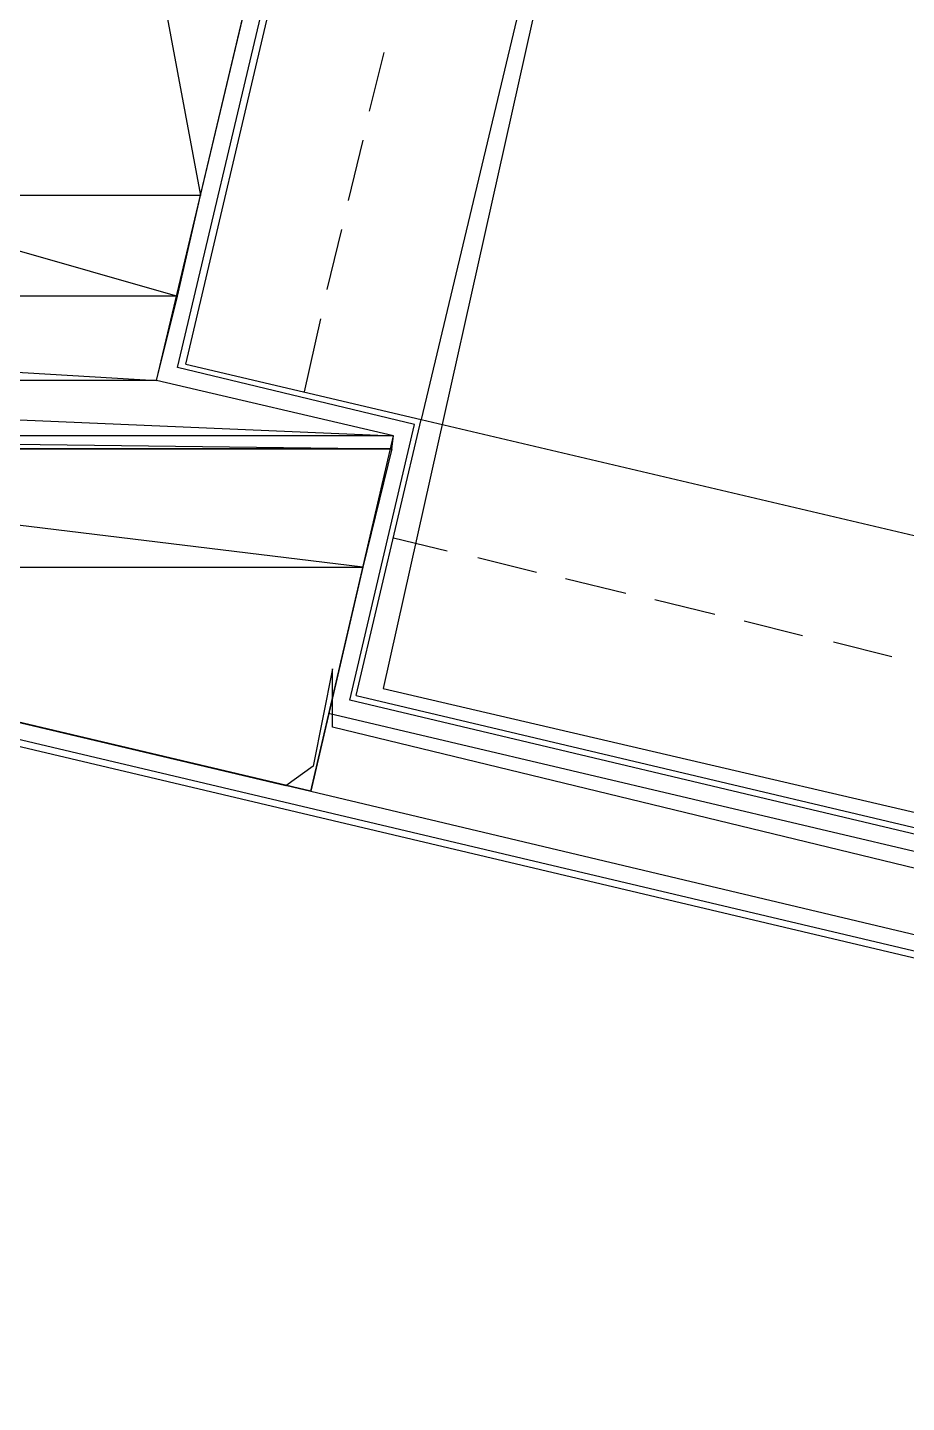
# Model space of a CAD drawing. Header units: feet. Extents: x -84 to 198, y -22 to 181.
# Drawn here: x 95.45 to 102.67, y 38.01 to 49.3 of the extents above; entities that cross this region are included whole.
import ezdxf

# ---------------------------------------------------------------- set-up
doc = ezdxf.new("R2010")
doc.units = ezdxf.units.FT
for name, color, linetype in [('A-AREA-UNIDAD', 30, 'CONTINUOUS'), ('A-LINEA', 7, 'CONTINUOUS'), ('A-MURO-CONCRETO', 8, 'CONTINUOUS')]:
    doc.layers.add(name, color=color, linetype=linetype)

msp = doc.modelspace()

# ---------------------------------------------------------------- linework, layer by layer
at = {"layer": 'A-AREA-UNIDAD'}
for points in [[(76.608, 66.24), (86.592, 64), (86.64, 62.8089), (85.92, 59.6444), (99.008, 56.7644), (98.96, 55.4133), (98.08, 51.5733), (97.792, 51.4844), (97.728, 51.1289), (99.648, 50.6133), (99.648, 49.6), (98.368, 43.8756), (105.232, 42.2756), (105.712, 44.2489), (106.912, 44.2844), (118.752, 41.44)], [(119.008, 38.0089), (105.632, 41.1556), (105.36, 41.3689), (105.52, 41.9556), (104.56, 41.9556), (97.952, 43.5556), (97.952, 44.0356), (97.792, 43.2356), (97.568, 43.0756), (90.272, 44.8), (90, 45.0133), (90.16, 45.8844), (81.44, 48), (80.88, 48), (79.84, 43.8044), (78.8, 43.8044), (75.552, 44.5689), (75.44, 44.9244), (74.528, 41.2089), (73.312, 41.2444), (67.872, 42.56)]]:
    msp.add_lwpolyline(points, dxfattribs=at)
at = {"layer": 'A-LINEA'}
for p, q in [((96.68, 46.5111), (97.7333, 50.9644)), ((96.7467, 46.5378), (97.7733, 50.8978)), ((99.72, 50.4444), (98.68, 46.0844)), ((98.3733, 49.0978), (98.2533, 48.6178)), ((98.2, 48.3778), (98.08, 47.8844)), ((98.0267, 47.6444), (97.9067, 47.1511)), ((108.28, 40.4044), (80.8133, 46.8978)), ((97.8533, 46.9111), (97.72, 46.3111)), ((108.2667, 40.3511), (80.8533, 46.8311)), ((96.7467, 46.5378), (98.68, 46.0844)), ((98.6267, 46.0444), (96.68, 46.5111)), ((98.0933, 43.7778), (98.6267, 46.0444)), ((98.1467, 43.8178), (98.68, 46.0844)), ((98.68, 46.0844), (103.9467, 44.8444)), ((98.4533, 45.1111), (98.8933, 45.0044)), ((99.1467, 44.9511), (99.6267, 44.8311)), ((99.8667, 44.7778), (100.36, 44.6578)), ((100.6, 44.6044), (101.0933, 44.4844)), ((101.3333, 44.4311), (101.8133, 44.3111)), ((102.0667, 44.2578), (102.5467, 44.1378)), ((105.4, 42.0444), (98.0933, 43.7778)), ((98.1467, 43.8178), (105.36, 42.1111)), ((97.92, 43.6711), (105.5067, 41.8844)), ((97.7733, 43.0311), (105.3467, 41.2311))]:
    msp.add_line(p, q, dxfattribs=at)
msp.add_lwpolyline([(81.4, 47.9244), (90.2133, 45.8444), (89.9867, 44.8711), (97.7733, 43.0311), (98.4533, 45.9511), (96.5067, 46.4044), (98.8933, 56.4578), (85.8933, 59.5378), (85.4267, 57.5911), (95.5067, 55.2044), (93.5867, 47.0978), (81.8533, 49.8711), (81.4, 47.9244)], dxfattribs=at)
at = {"layer": 'A-MURO-CONCRETO'}
for points in [[(95.5067, 55.2044), (96.8667, 47.9244), (93.7867, 47.9244), (95.5067, 55.2044), (95.5067, 55.2044)], [(98.6, 55.2044), (95.5067, 55.2044), (96.8667, 47.9244), (98.6, 55.2044)], [(93.7867, 47.9244), (96.68, 47.0978), (93.5867, 47.0978), (93.7867, 47.9244), (93.7867, 47.9244)], [(96.8667, 47.9244), (93.7867, 47.9244), (96.68, 47.0978), (96.8667, 47.9244)], [(96.68, 47.0978), (84.9067, 47.0978), (96.5067, 46.4044), (96.68, 47.0978)], [(84.9067, 47.0978), (96.5067, 46.4044), (87.8267, 46.4044), (84.9067, 47.0978), (84.9067, 47.0978)], [(96.5067, 46.4044), (87.8267, 46.4044), (98.4533, 45.9511), (96.5067, 46.4044)], [(87.8267, 46.4044), (98.4533, 45.9511), (89.7733, 45.9511), (87.8267, 46.4044), (87.8267, 46.4044)], [(98.4533, 45.9511), (89.7733, 45.9511), (98.44, 45.8444), (98.4533, 45.9511)], [(89.7733, 45.9511), (98.44, 45.8444), (90.2133, 45.8444), (89.7733, 45.9511), (89.7733, 45.9511)], [(90.2133, 45.8444), (89.9867, 44.8711), (98.2, 44.8711), (90.2133, 45.8444)], [(90.2133, 45.8444), (98.44, 45.8444), (98.2, 44.8711), (90.2133, 45.8444), (90.2133, 45.8444)], [(89.9867, 44.8711), (98.2, 44.8711), (97.7733, 43.0311), (89.9867, 44.8711), (89.9867, 44.8711)]]:
    msp.add_lwpolyline(points, dxfattribs=at)

doc.saveas('drawing.dxf')
